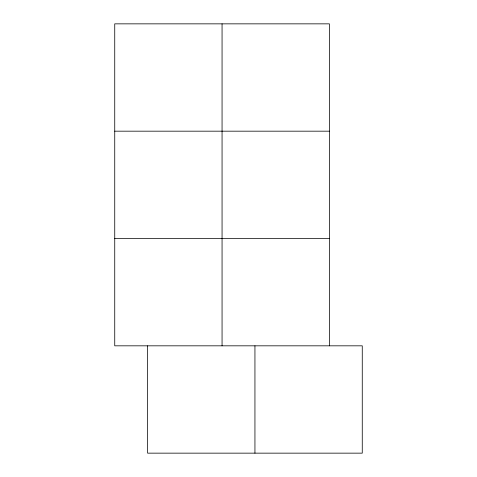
<?xml version="1.0" encoding="UTF-8"?>
<svg xmlns="http://www.w3.org/2000/svg" width="477" height="477" viewBox="0 0 477 477"><rect width="100%" height="100%" fill="white"/><g stroke="black" fill="none" stroke-linecap="round" stroke-linejoin="round"><path stroke-width="0.72" d="M114.736 131.175L329.386 131.175M114.736 238.5L329.386 238.5M329.386 345.825L329.386 23.85L114.736 23.85L114.736 345.825L362.264 345.825L362.264 453.15L147.614 453.15L147.614 345.825M254.939 345.825L254.939 453.15M222.061 23.85L222.061 345.825"/></g></svg>
